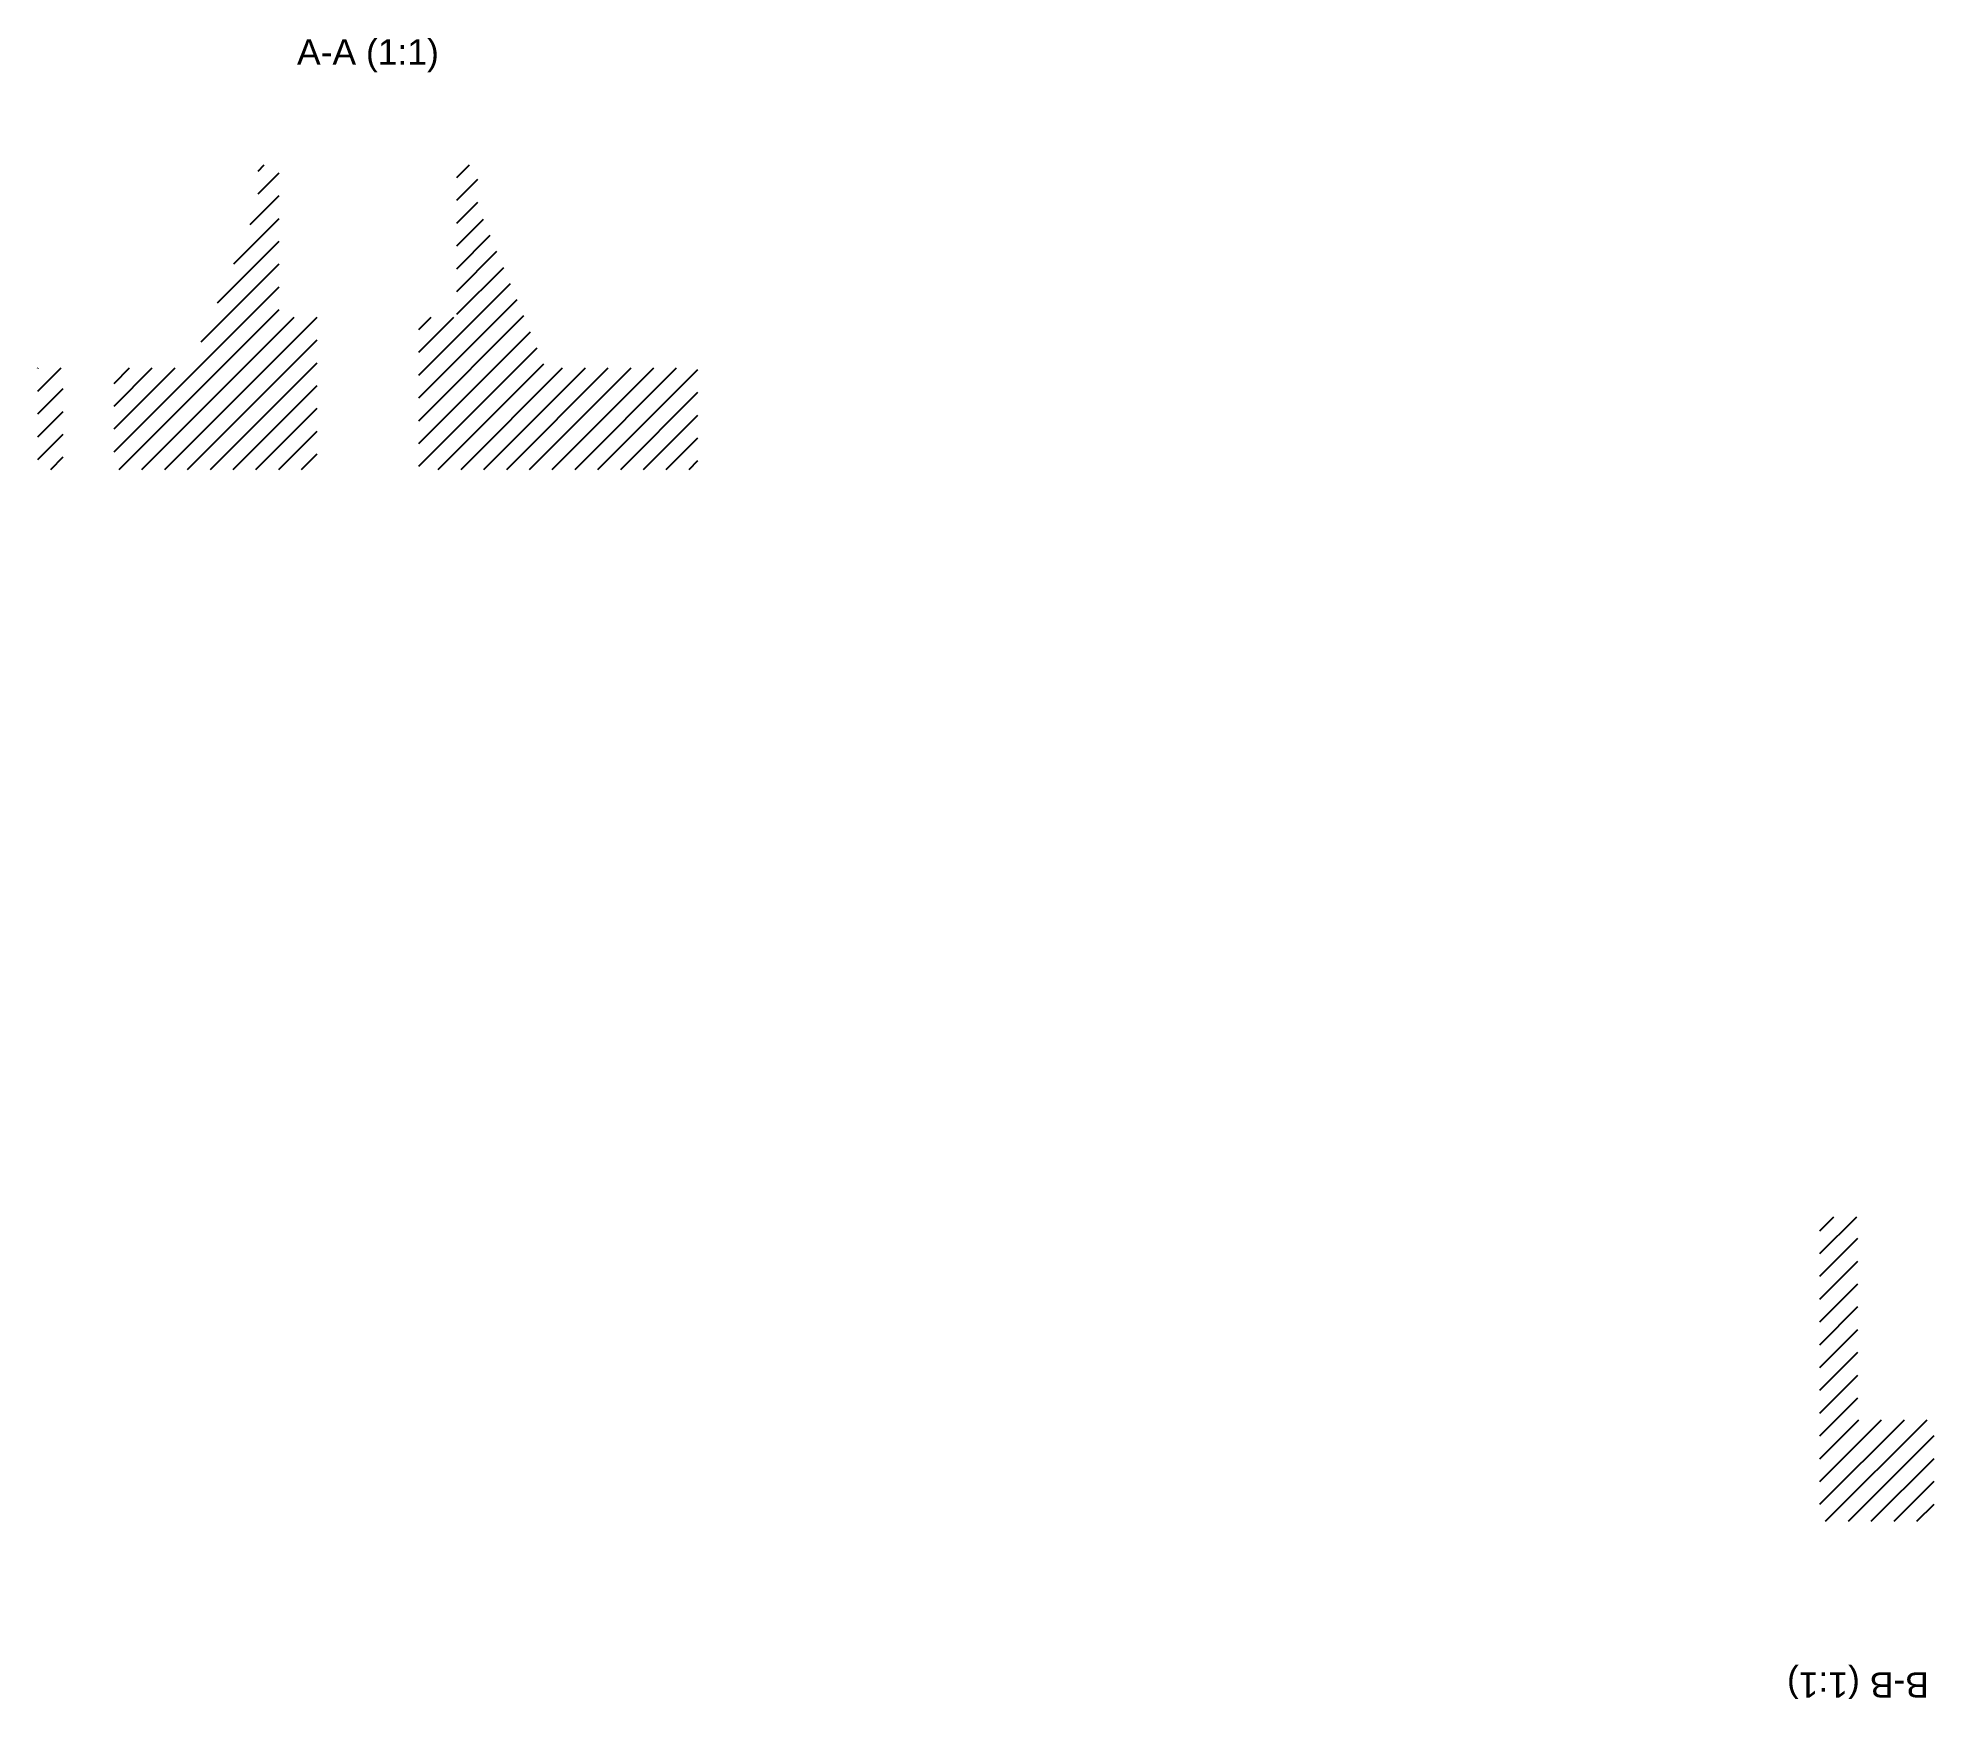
# Paper-space layout 'Лист1' of a CAD drawing. Header units: millimetres. Extents: x 19 to 392, y -104 to 223.
import ezdxf

# ---------------------------------------------------------------- set-up
doc = ezdxf.new("R2010")
doc.units = ezdxf.units.MM
doc.layers.add('MD_Аннотация', color=7, linetype='Continuous', lineweight=25)
doc.layers.add('MD_Штриховка', color=7, linetype='Continuous', lineweight=25)
doc.styles.get("Standard").update_dxf_attribs({"font": 'arial.ttf'})

psp = doc.layouts.new('Лист1')

# ---------------------------------------------------------------- hatches: boundary and pattern name
at = {"layer": 'MD_Штриховка'}
h = psp.add_hatch(dxfattribs=at)
h.set_pattern_fill('ANSI31', color=256, style=0)
h.paths.add_polyline_path([(38.97, 138.01), (38.97, 158.01), (33.74, 158.01), (33.74, 138.01)], flags=0)
h.paths.add_polyline_path([(105.39, 190.01), (105.39, 198.01), (101.24, 198.01), (101.24, 168.01), (93.74, 168.01), (93.74, 138.01), (148.74, 138.01), (148.74, 158.01), (118.74, 158.01)], flags=0)
h.paths.add_polyline_path([(23.74, 158.01), (18.74, 158.01), (18.74, 138.01), (23.74, 138.01)], flags=0)
h.paths.add_polyline_path([(38.97, 158.01), (38.97, 138.01), (73.74, 138.01), (73.74, 168.01), (66.24, 168.01), (66.24, 198.01), (62.09, 198.01), (62.09, 190.01), (48.74, 158.01)], flags=0)
h = psp.add_hatch(dxfattribs=at)
h.set_pattern_fill('ANSI31', color=256, angle=180, style=0)
h.paths.add_polyline_path([(369.71, -9.19), (369.71, -69.19), (392.21, -69.19), (392.21, -49.19), (377.21, -49.19), (377.21, -9.19)], flags=0)

# ---------------------------------------------------------------- texts
at = {"layer": 'MD_Аннотация', "insert": (83.74, 216.26), "char_height": 5, "width": 30.2149, "attachment_point": 8}
psp.add_mtext('A-A (1:1)', dxfattribs=at)
at = {"layer": 'MD_Аннотация', "insert": (377.21, -97.44), "char_height": 5, "width": 29.6828, "attachment_point": 8, "rotation": 180}
psp.add_mtext('B-B (1:1)', dxfattribs=at)

doc.saveas('drawing.dxf')
